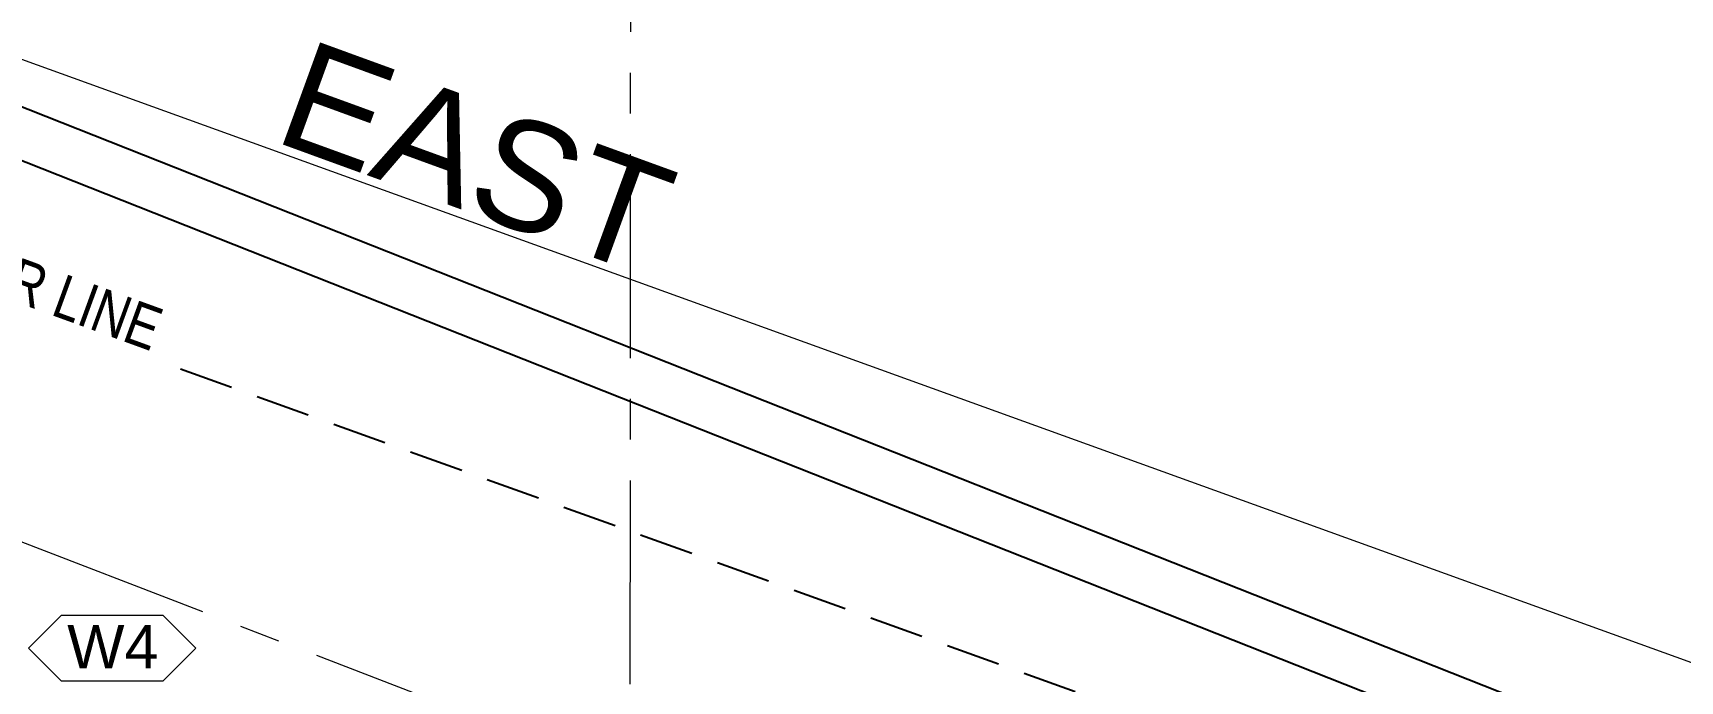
# Model space of a CAD drawing. Header units: metres. Extents: x 60101 to 1133747, y -540 to 107947.
# Drawn here: x 575542 to 583119, y 100544 to 103524 of the extents above; entities that cross this region are included whole.
import ezdxf
from ezdxf.enums import TextEntityAlignment as Align

# ---------------------------------------------------------------- set-up
doc = ezdxf.new("R2010")
doc.units = ezdxf.units.M
doc.header["$LTSCALE"] = 5
doc.header["$PDMODE"] = 3
doc.header["$PDSIZE"] = 20
doc.linetypes.add('CENTER', pattern=[2, 1.25, -0.25, 0.25, -0.25])
doc.linetypes.add('HIDDEN', pattern=[0.375, 0.25, -0.125])
for name, color, linetype in [('A-COLUMN', 3, 'Continuous'), ('A-DIM', 2, 'Continuous'), ('A-hatch', 251, 'Continuous'), ('A-PLOT BOUNDARY', 1, 'Continuous'), ('A-TEXT', 3, 'Continuous')]:
    doc.layers.add(name, color=color, linetype=linetype)
for name, color, linetype, lineweight in [('A-FLOR-GRID', 252, 'CENTER', 9), ('A-Furniture', 252, 'Continuous', 5), ('A-WALL-FULL', 4, 'Continuous', 15), ('A-WIND', 152, 'Continuous', 5)]:
    doc.layers.add(name, color=color, linetype=linetype, lineweight=lineweight)
doc.styles.add('Arial', font='arial.ttf', dxfattribs={"height": 135})
doc.styles.add('CEN GOTHIC', font='GOTHIC.TTF', dxfattribs={"width": 0.7})
doc.styles.add('century', font='GOTHIC.TTF', dxfattribs={"width": 0.8})
doc.styles.add('Century Gothic_B', font='GOTHICB.TTF', dxfattribs={"height": 199.9999999999998})
doc.dimstyles.new('1-50', dxfattribs={"dimscale": 50, "dimtxt": 5, "dimasz": 1.25, "dimexe": 1, "dimexo": 1, "dimgap": 0, "dimtad": 0, "dimdec": 0, "dimrnd": 5, "dimzin": 12, "dimdsep": 46, "dimtxsty": 'CEN GOTHIC', "dimblk": 'ARCHTICK', "dimcen": 1, "dimdle": 1, "dimclrd": 6, "dimclre": 6, "dimclrt": 256, "dimadec": 0, "dimazin": 3, "dimtfac": 1, "dimtdec": 0, "dimtmove": 1, "dimatfit": 2, "dimfxl": 5, "dimfxlon": 1, "dimtvp": 0.75, "dimtolj": 1, "dimtzin": 12, "dimlwd": 18, "dimlwe": 18, "dimarcsym": 0})

# ---------------------------------------------------------------- blocks, each defined once
blk = doc.blocks.new('_ArchTick')
at = {"color": 0, "linetype": 'ByBlock', "const_width": 0.15}
blk.add_lwpolyline([(-0.5, -0.5), (0.5, 0.5)], dxfattribs=at)
blk = doc.blocks.new('*D406')
at = {"layer": 'A-DIM', "color": 6, "lineweight": 18, "transparency": 16777216}
for p, q in [((562958.9981315618, 107665.2468541595), (563060.9292262372, 107947.3993872657)), ((586245.5647379939, 99252.68645891873), (586347.4958326693, 99534.83899202495))]:
    blk.add_line(p, q, dxfattribs=at)
at = {"layer": 'A-DIM', "lineweight": 18, "transparency": 16777216}
blk.add_line((562996.9152882736, 107917.3624808606), (586377.5327390746, 99470.82505406131), dxfattribs=at)
at = {"layer": 'Defpoints', "color": 0, "transparency": 16777216}
for p in [(562856.41667273, 107381.2940667272), (586330.5073168902, 99487.81356984057), (586142.9832791621, 98968.73367148644)]:
    blk.add_point(p, dxfattribs=at)
at = {"layer": 'A-DIM', "lineweight": 18, "transparency": 16777216, "xscale": 62.5, "yscale": 62.5, "zscale": 62.5}
for p, rotation in [((563043.940710458, 107900.3739650813), 160.1371189231768), ((586330.5073168902, 99487.81356984057), 340.1371189231768)]:
    blk.add_blockref('_ArchTick', p, dxfattribs=dict(at, rotation=rotation))
at = {"layer": 'A-DIM', "transparency": 16777216, "insert": (574821.0475531655, 104064.5268602967), "char_height": 500, "attachment_point": 5, "rotation": 340.13711892317684, "style": 'century'}
blk.add_mtext('\\A1;24760', dxfattribs=at)
blk = doc.blocks.new('COL.CEN')
at = {"layer": 'A-FLOR-GRID', "ltscale": 150}
for p, q in [((-10026.3743896058, 23900.63967903374), (13356.59099061473, 14904.74970885021)), ((6807.652975005563, 2842.77133483591), (6819.29508057996, 23396.51957174162))]:
    blk.add_line(p, q, dxfattribs=at)
blk = doc.blocks.new('COL WITH GRID')
at = {"layer": 'A-TEXT'}
blk.add_blockref('COL.CEN', (-8092.389425362577, -1757.19115636585), dxfattribs=at)
blk = doc.blocks.new('WINDOW SYMBOL')
at = {"layer": 'A-Furniture'}
blk.add_lwpolyline([(-234.8076211353473, 299.9999999999418), (-384.8076211353473, 149.9999999999709), (-234.8076211353473, -2.91038304567337e-11), (234.8076211353473, 0), (384.8076211353473, 149.9999999999709), (234.8076211353473, 299.9999999999418)], close=True, dxfattribs=at)
at = {"layer": 'A-COLUMN', "style": 'Arial'}
blk.add_attdef('WN', text='', height=200, dxfattribs=at).set_placement((2.31291986850556, 56.46017627458787), align=Align.CENTER)
blk = doc.blocks.new('CL')
at = {"layer": 'A-Furniture'}
for p, q in [((-1074.507677406596, 2133.48707396767), (-1074.507677406247, 747.7867296626791)), ((-874.5076774063054, 747.7867296626791), (-874.5076774067129, 2133.48707396767))]:
    blk.add_line(p, q, dxfattribs=at)
for points in [[(-874.5076774062472, 2133.48707396767), (-874.5076774062472, 2190.63690160957), (-1074.507677406247, 2190.63690160957), (-1074.507677406247, 2133.48707396767)], [(-874.5076774063054, 690.6369020212442), (-874.5076774063054, 747.7867296626791), (-1074.507677406247, 747.7867296626791), (-1074.507677406247, 690.6369020212442)]]:
    blk.add_lwpolyline(points, close=True, dxfattribs=at)
at = {"layer": 'A-WIND'}
for points in [[(-983.3758714164724, 2133.48707396767), (-983.3758714161231, 747.7867296626791)], [(-964.9502724966733, 2133.48707396767), (-964.950272496324, 747.7867296626791)]]:
    blk.add_lwpolyline(points, dxfattribs=at)
at = {"layer": 'A-WALL-FULL', "rotation": 90}
blk.add_blockref('WINDOW SYMBOL', (-1150.983220118331, 1507.413032585115), dxfattribs=at).add_auto_attribs({'WN': 'W4'})

msp = doc.modelspace()

# ---------------------------------------------------------------- linework, layer by layer
at = {"layer": 'A-hatch', "linetype": 'HIDDEN', "ltscale": 200}
msp.add_line((584217.1880263323, 99095.25035792589), (563299.2267447049, 106636.8926611543), dxfattribs=at)
at = {"layer": 'A-PLOT BOUNDARY', "lineweight": 25, "ltscale": 100}
msp.add_line((586142.9832791621, 98968.73367148638), (574770.9693555767, 103468.7351513505), dxfattribs=at)
msp.add_lwpolyline([(583056.2981730041, 98161.28206486051), (583056.2981730041, 99942.80821703532), (574692.7068299525, 103252.3515990262), (563058.623808996, 107072.8085190253), (561258.8826587878, 87661.89563781022), (561501.2981730038, 87661.89563781022)], dxfattribs=at)

# ---------------------------------------------------------------- block references
msp.add_blockref('COL WITH GRID', (579566.3575196421, 84443.5682846455))
at = {"rotation": 270}
msp.add_blockref('CL', (574399.6935187744, 99394.78726528338, -286.9999999999919), dxfattribs=at)

# ---------------------------------------------------------------- texts
at = {"layer": 'A-TEXT', "insert": (576138.6786940927, 103744.7475524545, 286.9999999999919), "char_height": 500, "width": 3182.768035262823, "attachment_point": 1, "rotation": 340, "style": 'Century Gothic_B'}
msp.add_mtext('\\pi713.82604;{\\fArial|b0|i0|c0|p34;EAST}', dxfattribs=at)

# ---------------------------------------------------------------- dimensions: what is measured, and where the dimension line sits
at = {"layer": 'A-DIM', "color": 1}
dim = msp.add_aligned_dim(p1=(562856.4166727299, 107381.2940667272), p2=(586142.9832791621, 98968.73367148638), distance=551.9141288291512, dimstyle='1-50', override={"dimtxt": 10, "dimtxsty": 'century', "dimblk": 'ArchTick', "dimclrd": 256, "dimclre": 6}, dxfattribs=at)
dim.commit()
dim.dimension.update_dxf_attribs({"geometry": '*D406', "text_midpoint": (574821.0475531655, 104064.5268602967)})

# ---------------------------------------------------------------- next in the draw order: texts
at = {"layer": 'A-TEXT', "extrusion": (0.0003430221975995036, -0.0001260272328989243, 0.9999999332264522), "insert": (576154.1396850161, 102248.1697169886, -0.5231152794973575), "char_height": 199.9999999999995, "width": 2421.228204858389, "attachment_point": 3, "text_direction": (0.939537356663007, -0.3424462321131349, -0.0003654397442609627), "style": 'century', "bg_fill": 2}
msp.add_mtext('{\\fArial|b0|i0|c0|p34;TYPICAL FLOOR LINE}', dxfattribs=at)

doc.saveas('drawing.dxf')
